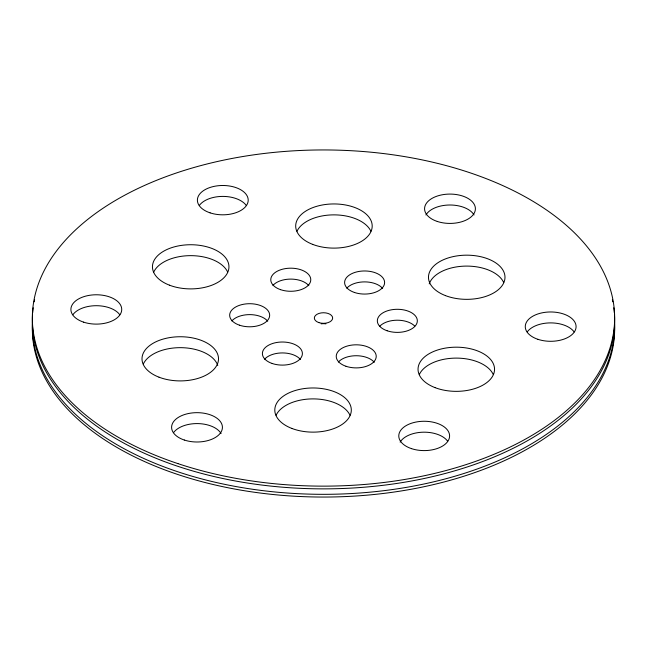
<?xml version="1.0" encoding="UTF-8"?>
<svg xmlns="http://www.w3.org/2000/svg" width="647" height="647" viewBox="0 0 647 647"><rect width="100%" height="100%" fill="white"/><g stroke="black" fill="none" stroke-linecap="round" stroke-linejoin="round"><path stroke-width="0.97" d="M614.464 314.774A291.15 168.091 0 0 1 323.5 488.865A291.15 168.091 0 0 1 32.536 314.774M32.682 312.768A291.15 168.091 0 0 1 33.223 307.778M34.21 301.809A291.15 168.091 0 0 1 34.623 299.82M612.377 299.82A291.15 168.091 0 0 1 612.79 301.809M613.777 307.778A291.15 168.091 0 0 1 614.318 312.768M614.464 320.233A291.15 168.091 0 0 1 323.5 494.324A291.15 168.091 0 0 1 32.536 320.233M614.464 322.958A291.15 168.091 0 0 1 323.5 497.05A291.15 168.091 0 0 1 32.536 322.958M429.228 283.871A38.246 22.079 0 0 1 465.492 266.103A38.246 22.079 0 0 1 503.681 282.464M419.353 374.476A38.246 22.079 0 0 1 456.297 358.106A38.246 22.079 0 0 1 493.24 374.476M276.107 415.253A38.246 22.079 0 0 1 313.051 398.892A38.246 22.079 0 0 1 350.003 415.253M173.542 432.641A25.403 14.663 0 0 1 197.845 423.591A25.403 14.663 0 0 1 221.072 433.539M143.319 364.026A38.246 22.079 0 0 1 181.508 347.674A38.246 22.079 0 0 1 217.772 365.434M72.852 314.749A25.403 14.663 0 0 1 96.322 305.699A25.403 14.663 0 0 1 119.792 314.749M153.76 272.015A38.246 22.079 0 0 1 190.703 255.646A38.246 22.079 0 0 1 227.647 272.015M199.333 205.463A25.403 14.663 0 0 1 222.803 196.405A25.403 14.663 0 0 1 246.272 205.463M272.953 285.408A20 11.549 0 0 1 291.037 279.1A20 11.549 0 0 1 308.829 285.675M231.844 320.92A20 11.549 0 0 1 249.928 314.62A20 11.549 0 0 1 267.721 321.195M264.574 359.239A20 11.549 0 0 1 282.65 352.93A20 11.549 0 0 1 300.443 359.506M338.405 362.029A20 11.549 0 0 1 356.489 355.729A20 11.549 0 0 1 374.281 362.304M400.137 442.136A25.403 14.663 0 0 1 423.364 432.188A25.403 14.663 0 0 1 447.667 441.23M527.208 331.943A25.403 14.663 0 0 1 550.678 322.893A25.403 14.663 0 0 1 574.148 331.943M425.928 214.958A25.403 14.663 0 0 1 449.988 205.002A25.403 14.663 0 0 1 474.041 214.958M296.997 231.23A38.246 22.079 0 0 1 333.949 214.869A38.246 22.079 0 0 1 370.893 231.23M346.784 288.198A20 11.549 0 0 1 364.868 281.89A20 11.549 0 0 1 382.66 288.465M379.514 326.509A20 11.549 0 0 1 396.943 320.208A20 11.549 0 0 1 414.784 326.112M321.171 323.84A9.171 5.297 0 0 1 325.918 323.856M177.925 463.616A291.15 168.091 0 0 0 614.65 318.041A291.15 168.091 0 0 0 177.925 172.466A291.15 168.091 0 0 0 177.925 463.616M445.492 295.622A38.246 22.079 0 0 0 504.903 278.703A38.246 22.079 0 0 0 449.827 257.449A38.246 22.079 0 0 0 445.492 295.622M312.695 244.388A38.246 22.079 0 0 0 372.114 227.477A38.246 22.079 0 0 0 317.03 206.223A38.246 22.079 0 0 0 312.695 244.388M169.457 285.173A38.246 22.079 0 0 0 228.868 268.254A38.246 22.079 0 0 0 173.792 247.008A38.246 22.079 0 0 0 169.457 285.173M159.008 377.185A38.246 22.079 0 0 0 218.427 360.266A38.246 22.079 0 0 0 163.343 339.02A38.246 22.079 0 0 0 159.008 377.185M291.805 428.411A38.246 22.079 0 0 0 351.224 411.492A38.246 22.079 0 0 0 296.14 390.246A38.246 22.079 0 0 0 291.805 428.411M435.043 387.626A38.246 22.079 0 0 0 494.462 370.715A38.246 22.079 0 0 0 439.378 349.461A38.246 22.079 0 0 0 435.043 387.626M354.386 292.444A20 11.549 0 0 0 384.609 282.674A20 11.549 0 0 0 354.831 272.444A20 11.549 0 0 0 354.386 292.444M437.283 221.452A25.403 14.663 0 0 0 475.391 208.746A25.403 14.663 0 0 0 437.283 196.049A25.403 14.663 0 0 0 437.283 221.452M280.547 289.654A20 11.549 0 0 0 310.77 279.876A20 11.549 0 0 0 281 269.653A20 11.549 0 0 0 280.547 289.654M239.439 325.174A20 11.549 0 0 0 269.662 315.396A20 11.549 0 0 0 239.891 305.174A20 11.549 0 0 0 239.439 325.174M272.169 363.485A20 11.549 0 0 0 302.392 353.707A20 11.549 0 0 0 272.622 343.484A20 11.549 0 0 0 272.169 363.485M345.999 366.275A20 11.549 0 0 0 376.222 356.505A20 11.549 0 0 0 346.452 346.282A20 11.549 0 0 0 345.999 366.275M387.108 330.763A20 11.549 0 0 0 417.331 320.985A20 11.549 0 0 0 387.561 310.762A20 11.549 0 0 0 387.108 330.763M210.105 212.855A25.403 14.663 0 0 0 248.205 200.158A25.403 14.663 0 0 0 210.105 187.452A25.403 14.663 0 0 0 210.105 212.855M83.617 322.149A25.403 14.663 0 0 0 121.725 309.444A25.403 14.663 0 0 0 83.617 296.738A25.403 14.663 0 0 0 83.617 322.149M184.314 440.033A25.403 14.663 0 0 0 222.422 427.327A25.403 14.663 0 0 0 184.314 414.63A25.403 14.663 0 0 0 184.314 440.033M411.492 448.63A25.403 14.663 0 0 0 449.6 435.924A25.403 14.663 0 0 0 411.492 423.227A25.403 14.663 0 0 0 411.492 448.63M537.981 339.335A25.403 14.663 0 0 0 576.081 326.638A25.403 14.663 0 0 0 537.981 313.932A25.403 14.663 0 0 0 537.981 339.335M318.874 322.61A9.171 5.297 0 0 0 332.671 318.065A9.171 5.297 0 0 0 318.955 313.439A9.171 5.297 0 0 0 318.874 322.61"/></g></svg>
